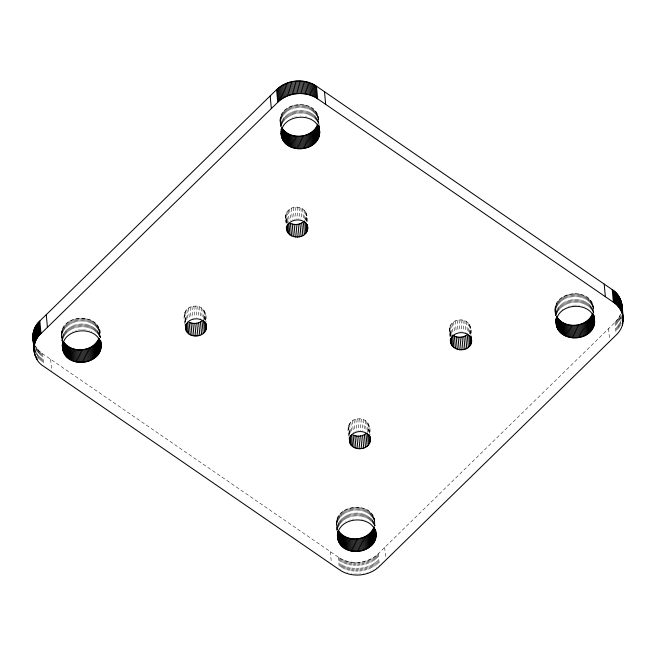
<?xml version="1.0" encoding="UTF-8"?>
<svg xmlns="http://www.w3.org/2000/svg" width="656" height="656" viewBox="0 0 656 656"><rect width="100%" height="100%" fill="white"/><g stroke="black" fill="none" stroke-linecap="round" stroke-linejoin="round"><path stroke-width="0.49" stroke-dasharray="3.28 2.46" d="M185.131 324.236C182.434 316.643 184.541 306.77 193.856 306.18C202.835 304.86 207.485 313.625 205.959 321.678M286.213 223.368C283.359 216.406 287.131 207.599 295.118 207.247C303.744 205.968 308.664 214.209 307.221 222.113M349.14 436.617C346.253 429.098 348.664 419.487 357.774 418.913C367.204 417.724 371.148 426.384 369.968 434.748M450.221 337.069C447.515 329.673 450.27 320.522 459.028 319.98C468.466 318.8 472.41 327.451 471.229 335.823M62.484 339.865C54.087 313.347 103.902 309.853 100.343 337.602M281.112 126.272C272.158 100.409 322.58 95.973 318.119 123.049M337.881 529.868C326.909 503.701 378.93 497.986 374.445 525.751M556.067 315.372C547.12 289.509 597.534 285.073 593.073 312.149M203.401 319.538L205.057 316.487L205.238 313.273M304.663 220.613L306.319 217.554L306.5 214.34M367.319 432.271L368.975 429.221L369.156 425.998M469.77 333.806L470.418 327.073M99.491 336.651L99.802 331.772M35.9 352.715L35.268 345.909L38.753 350.558L42.615 353.764L338.357 557.157C350.279 565.382 367.901 563.824 378.241 553.705L614.992 322.399L618.247 318.586L620.502 314.47L621.224 322.244M285.581 216.562L286.483 219.67L288.796 222.318M449.499 329.296L451.377 333.806L451.558 335.749M348.238 428.229L350.115 432.739M184.32 315.495L186.206 320.005M621.084 315.347L621.535 320.21M620.027 315.52L620.748 323.293M619.502 316.561L620.404 326.278M618.903 317.578L619.895 328.271M618.247 318.586L619.149 328.303M617.526 319.579L618.428 329.296M616.738 320.546L617.64 330.263M615.894 321.489L616.886 332.182M614.992 322.399L615.984 333.092M608.571 328.672L609.473 338.389M593.237 306.311L593.869 313.117M593.008 305.36L593.729 313.133M592.712 304.417L593.434 312.199M592.343 303.498L593.155 312.248M591.901 302.596L592.712 311.338M591.392 301.711L592.294 311.436M590.818 300.858L591.712 310.575M590.162 300.03L591.064 309.747M589.441 299.234L590.343 308.951M588.653 298.472L589.646 309.165M587.792 297.75L588.785 308.443M586.866 297.07L587.858 307.754M585.882 296.438L586.874 307.123M584.865 295.864L585.849 306.557M583.807 295.364L584.89 307.024M582.725 294.921L583.717 305.606M581.626 294.536L582.7 306.196M580.494 294.216L581.487 304.909M579.346 293.962L580.339 304.646M578.182 293.757L579.264 305.425M577.018 293.626L578.092 305.286M575.837 293.544L576.919 305.212M574.648 293.527L575.73 305.196M573.467 293.576L574.549 305.237M572.286 293.675L573.369 305.335M571.114 293.839L572.188 305.499M569.949 294.06L570.941 304.753M568.793 294.339L569.875 305.999M567.661 294.675L568.744 306.336M566.554 295.069L567.547 305.762M565.464 295.528L566.456 306.213M564.406 296.036L565.398 306.721M563.381 296.602L564.373 307.295M562.389 297.225L563.381 307.918M561.438 297.906L562.52 309.566M560.527 298.644L561.52 309.329M559.666 299.431L560.659 310.124M558.863 300.268L559.855 310.96M558.141 301.129L559.125 311.821M557.485 302.014L558.387 311.731M556.911 302.924L557.813 312.641M556.403 303.851L557.395 314.544M555.976 304.794L556.878 314.511M555.624 305.753L556.526 315.47M555.337 306.713L556.149 315.462M555.132 307.689L555.853 315.462M554.992 308.664L555.624 315.47M554.935 309.64L555.476 315.479M554.943 310.624L555.394 315.479M469.967 325.515L470.869 335.232M470.229 330.288L470.59 334.175M469.163 324.048L470.155 334.74M468.007 322.719L468.901 332.436M466.498 321.571L467.58 333.24M464.776 320.718L465.858 332.379M462.923 320.169L463.915 330.854M460.988 319.923L462.07 331.583M459.028 319.98L460.11 331.641M457.109 320.333L458.101 331.026M455.272 320.981L456.264 331.674M453.575 321.916L454.567 332.608M452.066 323.129L453.058 333.822M450.869 324.556L451.861 335.241M450.049 326.089L450.951 335.806M450.393 332.403L450.754 336.29M449.59 327.68L450.401 336.43M449.77 330.886L450.221 335.741M384.662 547.432L385.564 557.149M368.705 424.44L369.607 434.165M368.975 429.221L369.426 434.083M367.901 422.981L368.713 431.722M366.745 421.644L367.737 432.337M378.241 553.705L379.324 565.365M374.609 519.913L375.15 525.743M365.244 420.504L366.237 431.197M374.379 518.962L375.011 525.759M374.789 523.8L374.97 525.743M374.084 518.019L374.806 525.792M377.307 554.591L378.299 565.275M373.715 517.092L374.527 525.841M373.272 516.19L374.174 525.915M372.764 515.313L373.666 525.03M376.314 555.435L377.307 566.128M363.514 419.643L364.506 430.336M372.19 514.46L373.174 525.144M371.534 513.632L372.526 524.324M375.289 556.239L376.372 567.899M370.812 512.836L371.804 523.529M361.661 419.094L362.743 430.762M370.025 512.074L371.017 522.766M374.232 556.993L375.224 567.686M369.164 511.352L370.066 521.069M373.133 557.698L374.125 568.391M359.726 418.856L360.808 430.516M368.237 510.663L369.23 521.356M372.009 558.354L373.092 570.023M367.253 510.032L368.246 520.725M366.237 509.466L367.221 520.159M370.853 558.969L371.845 569.654M357.774 418.913L358.857 430.574M365.179 508.958L366.171 519.65M369.672 559.527L370.747 571.187M355.847 419.266L356.93 430.926M364.096 508.515L365.179 520.175M368.459 560.035L369.451 570.728M362.998 508.138L363.982 518.822M367.237 560.503L368.229 571.196M354.01 419.914L355.093 431.574M361.866 507.818L362.948 519.478M365.991 560.913L367.073 572.581M360.718 507.555L361.8 519.216M352.313 420.84L353.395 432.509M364.72 561.282L365.712 571.966M359.554 507.359L360.546 518.051M350.812 422.062L351.805 432.747M358.381 507.219L359.373 517.912M363.44 561.593L364.433 572.286M349.615 423.481L350.607 434.174M357.208 507.145L358.201 517.838M362.153 561.856L363.235 573.524M348.787 425.014L349.689 434.731M349.14 431.336L349.41 434.247M356.019 507.129L357.012 517.822M348.328 426.613L349.23 436.33M360.849 562.077L361.841 572.762M354.839 507.17L355.831 517.863M318.283 117.211L319.062 124.976M318.053 116.26L318.685 123.066M359.545 562.241L360.62 573.902M318.463 121.098L318.644 123.049M317.758 115.325L318.48 123.098M317.389 114.398L318.111 122.172M353.658 507.277L354.65 517.969M316.946 113.496L317.758 122.246M358.225 562.356L359.308 574.016M316.438 112.611L317.25 121.36M315.856 111.758L316.758 121.475M352.485 507.441L353.559 519.101M315.208 110.93L316.2 121.622M356.905 562.422L357.987 574.082M314.486 110.134L315.479 120.827M351.321 507.654L352.403 519.322M313.699 109.38L314.691 120.064M355.593 562.43L356.675 574.09M350.165 507.941L351.157 518.625M312.838 108.65L313.83 119.343M354.273 562.389L355.355 574.057M311.912 107.969L312.896 118.662M349.033 508.277L350.115 519.937M310.928 107.338L311.92 118.031M347.926 508.671L349.008 520.331M352.961 562.307L354.043 573.967M309.903 106.772L310.985 118.433M346.835 509.122L347.828 519.814M351.649 562.159L352.641 572.852M308.853 106.264L309.845 116.957M345.778 509.63L346.77 520.323M350.353 561.971L351.436 573.631M307.771 105.821L308.763 116.506M344.753 510.196L345.835 521.864M306.664 105.436L307.656 116.128M349.066 561.725L350.058 572.417M343.76 510.827L344.753 521.512M305.54 105.116L306.623 116.776M347.795 561.429L348.787 572.122M342.809 511.5L343.801 522.192M304.392 104.862L305.475 116.522M341.899 512.238L342.801 521.955M346.532 561.085L347.614 572.745M303.228 104.665L304.22 115.349M341.038 513.033L341.94 522.75M345.294 560.683L346.286 571.368M340.234 513.869L341.136 523.586M302.055 104.525L303.047 115.218M344.072 560.224L345.064 570.917M339.513 514.73L340.407 524.447M300.874 104.452L301.867 115.136M338.857 515.616L339.759 525.333M342.875 559.724L343.867 570.408M338.283 516.526L339.185 526.243M299.694 104.435L300.776 116.096M337.774 517.453L338.676 527.17M341.702 559.158L342.694 569.851M337.348 518.396L338.25 528.113M298.513 104.476L299.505 115.161M336.995 519.347L337.807 528.096M340.554 558.551L341.546 569.236M336.708 520.315L337.61 530.032M336.503 521.29L337.315 530.032M336.364 522.266L337.086 530.04M336.774 527.104L337.045 530.023M336.307 523.242L337.028 531.016M339.439 557.879L340.521 569.547M297.332 104.575L298.324 115.267M338.357 557.157L339.349 567.85M296.151 104.739L297.143 115.431M306.049 212.782L306.951 222.499M306.319 217.554L306.77 222.417M305.245 211.314L306.147 221.031M294.987 104.96L296.069 116.62M304.089 209.986L305.081 220.678M293.839 105.239L294.921 116.899M302.588 208.846L303.58 219.53M292.707 105.575L293.699 116.268M291.6 105.969L292.674 117.637M300.858 207.985L301.85 218.669M290.51 106.428L291.502 117.112M299.005 207.435L300.087 219.096M289.452 106.936L290.444 117.629M330.337 551.647L331.329 562.34M288.427 107.502L289.419 118.195M297.07 207.189L298.152 218.85M287.435 108.125L288.427 118.818M286.483 108.806L287.476 119.499M295.118 207.247L296.2 218.907M285.573 109.544L286.565 120.228M284.712 110.331L285.704 121.024M293.191 207.599L294.273 219.268M283.909 111.167L284.811 120.884M283.179 112.028L284.081 121.745M282.531 112.914L283.433 122.631M291.354 208.247L292.437 219.908M281.957 113.824L282.941 124.517M281.449 114.751L282.351 124.468M281.022 115.694L282.014 126.387M289.657 209.182L290.739 220.842M280.67 116.653L281.563 126.37M280.383 117.621L281.194 126.362M280.178 118.588L280.899 126.362M280.038 119.564L280.67 126.37M279.981 120.548L280.514 126.378M288.156 210.396L289.148 221.088M286.959 211.822L287.951 222.515M287.459 221.072L287.64 223.015M286.131 213.356L287.033 223.073M286.483 219.67L286.754 222.589M285.672 214.947L286.393 222.72M285.852 218.153L286.303 223.015M204.795 311.707L205.599 320.456M205.057 316.487L205.418 320.374M203.983 310.247L204.885 319.964M204.418 318.053L204.598 320.005M202.827 308.919L203.819 319.603M201.326 307.771L202.319 318.463M199.604 306.91L200.687 318.578M197.743 306.36L198.735 317.053M195.808 306.122L196.89 317.783M193.856 306.18L194.848 316.873M191.929 306.532L193.012 318.193M190.092 307.18L191.085 317.873M188.395 308.115L189.387 318.8M186.894 309.329L187.887 320.013M185.697 310.747L186.689 321.44M184.869 312.281L185.771 321.998M185.222 318.603L185.582 322.49M184.41 313.88L185.312 323.597M99.655 330.813L100.278 337.61M99.425 329.861L100.147 337.635M99.13 328.918L99.851 336.692M98.761 328L99.573 336.741M98.318 327.09L99.13 335.839M97.81 326.212L98.712 335.929M97.227 325.36L98.039 334.101M96.58 324.531L97.482 334.248M95.858 323.736L96.85 334.429M95.071 322.973L96.063 333.666M94.21 322.252L95.202 332.936M93.283 321.563L94.267 332.256M92.299 320.932L93.291 331.624M91.274 320.366L92.266 331.059M90.225 319.857L91.307 331.526M89.142 319.415L90.134 330.107M88.035 319.037L89.118 330.698M86.912 318.718L87.904 329.402M85.764 318.455L86.846 330.116M84.599 318.258L85.682 329.919M83.427 318.119L84.509 329.788M82.246 318.045L83.328 329.706M81.065 318.029L82.148 329.689M79.884 318.07L80.967 329.738M78.704 318.176L79.786 329.837M77.523 318.34L78.605 330.001M76.358 318.562L77.351 329.246M75.21 318.841L76.293 330.501M74.079 319.177L75.161 330.837M72.972 319.57L73.964 330.263M71.881 320.021L72.964 331.682M70.823 320.53L71.816 331.223M69.798 321.104L70.791 331.788M68.806 321.727L69.798 332.412M67.855 322.408L68.847 333.092M66.945 323.137L67.937 333.83M66.084 323.933L67.076 334.626M65.28 324.769L66.272 335.454M64.55 325.63L65.543 336.315M63.903 326.516L64.805 336.233M63.329 327.426L64.222 337.143M62.82 328.353L63.812 339.037M62.394 329.296L63.296 339.013M62.041 330.247L62.935 339.964M61.754 331.214L62.566 339.964M61.549 332.19L62.361 340.931L62.115 338.947M61.41 333.166L62.131 340.94M61.352 334.142L61.976 340.948M61.361 335.118L61.902 340.948M50.635 359.283L51.717 370.943M42.615 353.764L43.608 364.457M41.558 353.01L42.55 363.703M40.565 352.231L41.558 362.916M39.631 351.411L40.623 362.104M38.753 350.558L39.745 361.251M37.933 349.681L38.835 359.398M37.179 348.779L37.991 357.52M36.482 347.844L37.203 355.618M35.842 346.885L36.564 354.666M35.293 350.747L35.473 352.69"/><path stroke-width="0.98" d="M33.743 343.769C31.463 335.741 33.448 326.614 39.836 320.964L276.586 89.667C286.926 79.54 304.548 77.982 316.471 86.207L612.212 289.599C621.011 294.749 622.864 305.475 622.626 314.798M623.167 320.628C623.676 313.265 619.461 306.188 613.385 302.236L317.643 98.843C305.721 90.618 288.099 92.176 277.759 102.295L41.008 333.601C30.734 342.161 32.185 359.701 43.788 366.401L339.529 569.793C351.452 578.018 369.074 576.46 379.414 566.333L616.164 335.036C620.732 330.632 623.995 324.179 622.897 317.717M185.582 326.516C184.402 338.734 205.607 339.144 206.501 327.508C206.402 316.233 187.501 315.987 185.582 326.516L185.402 324.572M286.754 229.198C286.549 217.407 307.697 216.505 307.762 228.583C306.459 240.941 284.606 239.292 286.483 226.279M349.5 439.241C348.311 451.467 369.525 451.869 370.419 440.242C370.32 428.967 351.419 428.721 349.5 439.241L349.32 437.298M450.762 340.316C452.689 328.91 473.911 330.665 471.402 342.924C467.966 354.183 447.925 350.796 450.582 338.373M101.008 347.336C101.885 325.286 63.558 325.597 62.517 346.778C63.525 371.288 107.707 364.957 100.376 340.53M281.145 133.176C282.228 112.52 319.095 111.43 319.693 132.758C318.619 153.414 281.752 154.504 281.145 133.176L281.391 136.087M375.962 536.436C376.839 514.386 338.512 514.698 337.479 535.878C338.48 560.388 382.661 554.058 375.33 529.63L375.552 531.59M556.165 321.301C555.32 342.858 592.261 343.236 594.59 322.834C595.435 301.276 558.494 300.899 556.165 321.301L555.985 319.357L556.575 326.139M281.555 127.174C289.157 140.687 312.641 138.605 317.832 124.017M339.562 543.389L338.389 530.753C346.606 543.324 369.057 540.946 374.166 526.719L375.33 539.347M556.509 316.274C564.111 329.788 587.596 327.705 592.794 313.117M64.608 354.289L63.435 341.653C71.488 353.904 93.004 351.993 98.851 338.57L100.024 351.206M291.6 235.963L290.428 223.327C294.536 225.303 299.702 224.762 303.293 221.949L304.466 234.586M190.338 334.896L189.166 322.26C193.274 324.228 198.448 323.695 202.032 320.882L203.204 333.51M452.714 335.052C456.92 338.152 463.128 337.889 467.211 334.683L468.384 347.319M354.256 447.63L353.084 434.994C357.192 436.962 362.358 436.429 365.95 433.608L367.122 446.244M621.757 303.662L623.167 318.455M621.544 302.596L623.2 319.538M621.265 301.539L622.446 314.913M622.897 319.775L623.077 321.719M620.929 300.497L622.101 313.133M620.535 299.464L621.708 312.1M622.519 321.948L622.7 323.892M620.076 298.455L621.248 311.083M622.241 323.023L622.421 324.966M619.559 297.455L620.732 310.091M618.985 296.479L620.158 309.115M618.346 295.52L619.518 308.156M617.649 294.593L618.821 307.221M616.894 293.683L618.067 306.319M616.074 292.806L617.247 305.442M615.197 291.953L616.369 304.589M614.262 291.141L615.435 303.769M613.27 290.354L614.442 302.99M612.212 289.599L613.385 302.236M604.192 284.089L605.365 296.717M594.205 316.996L594.648 321.858M593.869 315.06L594.59 322.834M593.639 315.069L594.451 323.81M593.254 314.093L594.246 324.786M592.885 314.093L593.959 325.753M592.434 314.076L593.606 326.704M592.007 315.019L593.18 327.647M591.507 315.946L592.671 328.574M590.925 316.848L592.097 329.484M590.277 317.742L591.45 330.37M589.547 318.603L590.72 331.231M588.744 319.431L589.916 332.067M587.883 320.226L589.055 332.863M586.972 320.964L588.145 333.592M586.021 321.645L587.194 334.273M585.029 322.268L586.202 334.896M584.004 322.834L585.177 335.47M582.946 323.342L584.119 335.979M581.864 323.793L583.028 336.43M580.749 324.195L581.921 336.823M579.617 324.531L580.79 337.159M578.469 324.81L579.642 337.438M577.305 325.032L578.477 337.66M576.124 325.187L577.296 337.824M574.943 325.294L576.116 337.93M573.762 325.335L574.935 337.971M572.581 325.319L573.754 337.955M571.401 325.245L572.573 337.881M570.228 325.105L571.401 337.742M569.064 324.909L570.236 337.545M567.916 324.654L569.088 337.282M566.792 324.326L567.965 336.963M565.685 323.949L566.858 336.585M564.603 323.506L565.775 336.143M563.553 322.998L564.726 335.634M562.528 322.432L563.701 335.068M561.552 321.801L562.717 334.437M560.618 321.112L561.79 333.748M559.757 320.39L560.929 333.027M558.969 319.628L560.142 332.264M558.248 318.832L559.42 331.469M557.6 318.012L558.773 330.64M557.018 317.151L558.19 329.788M556.616 316.438L557.682 328.91M556.337 318.283L557.239 328M556.058 318.332L556.87 327.082M555.993 321.301L556.345 325.187M471.229 336.454L471.68 341.317M470.86 337.094L471.402 342.924M469.95 335.749L470.762 344.49M468.761 335.29L469.753 345.974M465.604 335.757L466.777 348.393M463.833 336.544L464.997 349.181M461.939 337.045L463.111 349.681M459.995 337.258L461.168 349.886M458.044 337.159L459.216 349.796M456.141 336.766L457.314 349.402M454.346 336.061L455.518 348.697M452.804 336.02L453.878 347.68M451.648 336.725L452.55 346.442M451.025 339.209L451.566 345.04M450.492 338.66L450.943 343.523M450.401 339.013L450.672 341.932M370.058 436.355L370.419 440.242M369.517 435.051L370.148 441.857M368.688 434.674L369.5 443.423M367.409 433.247L368.492 444.907M375.486 529.622L376.019 535.452M375.101 529.638L375.822 537.412M374.715 528.662L375.617 538.379M373.805 527.67L374.978 540.306M373.379 528.613L374.551 541.249M364.342 434.682L365.515 447.318M372.879 529.54L374.043 542.176M372.296 530.45L373.469 543.086M371.649 531.335L372.821 543.972M362.571 435.477L363.744 448.114M370.919 532.196L372.091 544.833M370.115 533.033L371.288 545.669M360.685 435.978L361.858 448.614M369.254 533.828L370.427 546.456M368.344 534.558L369.517 547.194M358.734 436.183L359.906 448.819M367.393 535.239L368.565 547.875M366.401 535.862L367.573 548.498M356.782 436.092L357.955 448.729M324.49 91.717L325.663 104.353M365.376 536.428L366.548 549.064M354.88 435.699L356.052 448.327M364.318 536.944L365.49 549.572M363.235 537.395L364.4 550.031M362.12 537.789L363.293 550.425M351.542 434.953L352.625 446.613M360.989 538.125L362.161 550.761M350.386 435.65L351.288 445.367M359.841 538.404L361.013 551.04M349.681 437.167L350.312 443.964M358.676 538.625L359.849 551.261M349.32 438.561L349.681 442.447M316.471 86.207L317.643 98.843M315.388 85.485L316.561 98.121M319.685 131.782L319.087 125.96L319.693 132.758M357.495 538.789L358.668 551.425M318.914 125.96L319.636 133.734M318.685 125.968L319.497 134.71M318.39 125.968L319.292 135.685M314.273 84.821L315.446 97.449M318.012 125.96L319.005 136.653M356.315 538.888L357.487 551.524M317.479 124.976L318.652 137.604M317.053 125.919L318.226 138.547M313.125 84.206L314.298 96.842M355.134 538.937L356.306 551.565M316.545 126.846L317.717 139.474M311.953 83.648L313.125 96.276M315.971 127.748L317.143 140.384M353.953 538.92L355.126 551.548M315.323 128.642L316.487 141.27M310.755 83.14L311.928 95.776M352.772 538.838L353.945 551.475M314.593 129.503L315.766 142.131M309.534 82.689L310.706 95.317M313.789 130.331L314.962 142.967M351.6 538.707L352.772 551.335M312.928 131.126L314.101 143.762M308.295 82.287L309.468 94.915M350.435 538.51L351.608 551.138M312.018 131.864L313.191 144.5M307.033 81.934L308.205 94.571M349.287 538.248L350.46 550.884M311.067 132.545L312.24 145.173M348.164 537.928L349.336 550.564M305.762 81.639L306.934 94.275M310.075 133.168L311.247 145.804M347.057 537.543L348.229 550.179M304.474 81.393L305.647 94.029M309.05 133.734L310.222 146.37M345.974 537.1L347.147 549.736M303.179 81.205L304.351 93.841M307.992 134.242L309.165 146.878M344.925 536.6L346.097 549.228M306.901 134.693L308.074 147.329M301.867 81.065L303.039 93.693M343.9 536.026L345.072 548.662M305.794 135.095L306.967 147.723M342.924 535.394L344.088 548.031M300.555 80.975L301.727 93.611M341.989 534.714L343.162 547.35M304.663 135.431L305.835 148.059M299.234 80.934L300.407 93.57M341.128 533.992L342.301 546.62M303.507 135.71L304.679 148.346M340.341 533.23L341.514 545.866M297.922 80.95L299.095 93.578M339.619 532.434L340.792 545.07M302.35 135.931L303.515 148.559M338.972 531.606L340.144 544.242M296.602 81.016L297.775 93.644M338.061 531.811L339.054 542.504M301.17 136.087L302.342 148.723M337.709 531.885L338.611 541.602M337.496 531.975L338.242 540.675M337.496 534.878L337.947 539.74M295.29 81.123L296.455 93.759M337.364 534.902L337.717 538.789M299.989 136.194L301.161 148.83M307.492 225.033L307.762 228.583M293.978 81.295L295.151 93.923M298.808 136.235L299.981 148.871M306.951 224.36L307.492 230.19M306.032 223.015L306.844 231.765M292.674 81.508L293.847 94.144M297.619 136.218L298.792 148.855M304.753 221.58L305.835 233.249M291.387 81.77L292.56 94.407M296.446 136.145L297.619 148.781M295.274 136.005L296.446 148.641M290.108 82.082L291.28 94.718M294.109 135.808L295.282 148.445M288.837 82.451L290.009 95.087M301.686 223.024L302.859 235.66M292.961 135.554L294.134 148.182M287.59 82.861L288.763 95.497M291.838 135.234L293.002 147.862M299.915 223.811L301.088 236.447M286.369 83.328L287.541 95.965M290.731 134.849L291.904 147.485M285.163 83.837L286.328 96.473M298.029 224.311L299.202 236.947M289.649 134.406L290.821 147.042M283.974 84.403L285.147 97.031M288.599 133.898L289.763 146.534M287.574 133.332L288.747 145.968M296.077 224.524L297.25 237.152M282.818 85.009L283.991 97.646M286.59 132.701L287.763 145.337M281.695 85.665L282.867 98.302M285.663 132.02L286.836 144.648M294.126 224.426L295.298 237.062M280.596 86.371L281.768 99.007M284.802 131.29L285.975 143.926M284.015 130.528L285.188 143.164M279.538 87.125L280.711 99.761M292.223 224.032L293.396 236.668M283.294 129.732L284.466 142.368M282.646 128.912L283.818 141.54M278.513 87.929L279.686 100.565M282.064 128.051L283.236 140.687M281.736 129.117L282.728 139.81M281.383 129.183L282.285 138.908M277.521 88.781L278.693 101.409M281.104 129.232L281.916 137.981M281.08 131.208L281.621 137.038M276.586 89.667L277.759 102.295M288.886 223.286L289.968 234.955M287.73 223.991L288.632 233.708M287.025 225.5L287.648 232.306M286.664 226.902L287.025 230.789M270.165 95.932L271.338 108.568M206.14 323.621L206.501 327.508M205.599 322.317L206.23 329.123M204.779 321.948L205.59 330.69M203.491 320.513L204.574 332.174M200.424 321.957L201.597 334.585M198.653 322.744L199.826 335.38M196.767 323.244L197.94 335.88M194.816 323.449L195.988 336.085M192.872 323.359L194.037 335.995M190.97 322.965L192.142 335.601M187.624 322.219L188.707 333.879M186.566 323.892L187.378 332.641M185.853 325.401L186.394 331.231M185.312 324.859L185.763 329.714M100.606 340.521L101.057 345.376M100.524 340.521L101.065 346.36M100.147 340.538L100.868 348.311M99.761 339.562L100.663 349.287M99.294 338.586L100.376 350.247M98.425 339.513L99.597 352.149M97.916 340.439L99.089 353.076M97.342 341.35L98.515 353.986M96.694 342.235L97.859 354.871M95.965 343.096L97.137 355.732M95.161 343.933L96.334 356.569M94.3 344.728L95.473 357.356M93.39 345.458L94.562 358.094M92.439 346.138L93.611 358.775M91.446 346.762L92.619 359.398M90.421 347.336L91.594 359.964M89.364 347.844L90.536 360.472M88.273 348.295L89.446 360.931M87.166 348.689L88.339 361.325M86.034 349.025L87.207 361.661M84.878 349.304L86.051 361.94M83.722 349.525L84.886 362.161M82.541 349.689L83.714 362.325M81.36 349.796L82.533 362.424M80.18 349.837L81.352 362.473M78.991 349.82L80.163 362.456M77.818 349.738L78.991 362.374M76.645 349.607L77.818 362.243M75.481 349.41L76.654 362.038M74.333 349.148L75.506 361.784M73.21 348.828L74.374 361.464M72.103 348.451L73.275 361.079M71.02 348L72.193 360.636M69.971 347.5L71.135 360.136M68.946 346.926L70.118 359.562M67.962 346.302L69.134 358.93M67.035 345.614L68.208 358.25M66.174 344.892L67.347 357.528M65.387 344.129L66.559 356.766M64.665 343.334L65.838 355.97M64.017 342.506L65.182 355.142M63.017 341.743L64.099 353.404M62.746 341.907L62.927 343.851M62.664 341.809L63.657 352.502M62.656 344.777L63.288 351.583M62.451 344.81L62.992 350.64M62.312 344.826L62.763 349.689M62.254 344.835L62.615 348.721M46.256 314.691L47.429 327.328M39.836 320.964L41.008 333.601M38.934 321.875L40.106 334.511M38.089 322.818L39.262 335.454M37.302 323.785L38.474 336.421M36.58 324.777L37.753 337.414M35.924 325.786L37.097 338.422M35.326 326.811L36.498 339.439M34.801 327.844L35.965 340.48M34.325 328.902L35.498 341.53M36.834 357.577L37.015 359.521M33.923 329.96L35.096 342.596M36.26 356.602L36.441 358.545M33.579 331.034L34.752 343.67M33.3 332.108L34.473 344.744M33.079 333.199L34.251 345.827M34.891 353.559L35.071 355.503M32.923 334.281L34.096 346.917M34.104 347.655L34.465 351.542M32.833 335.372L34.456 353.404M32.8 336.462L34.243 352.338"/></g></svg>
